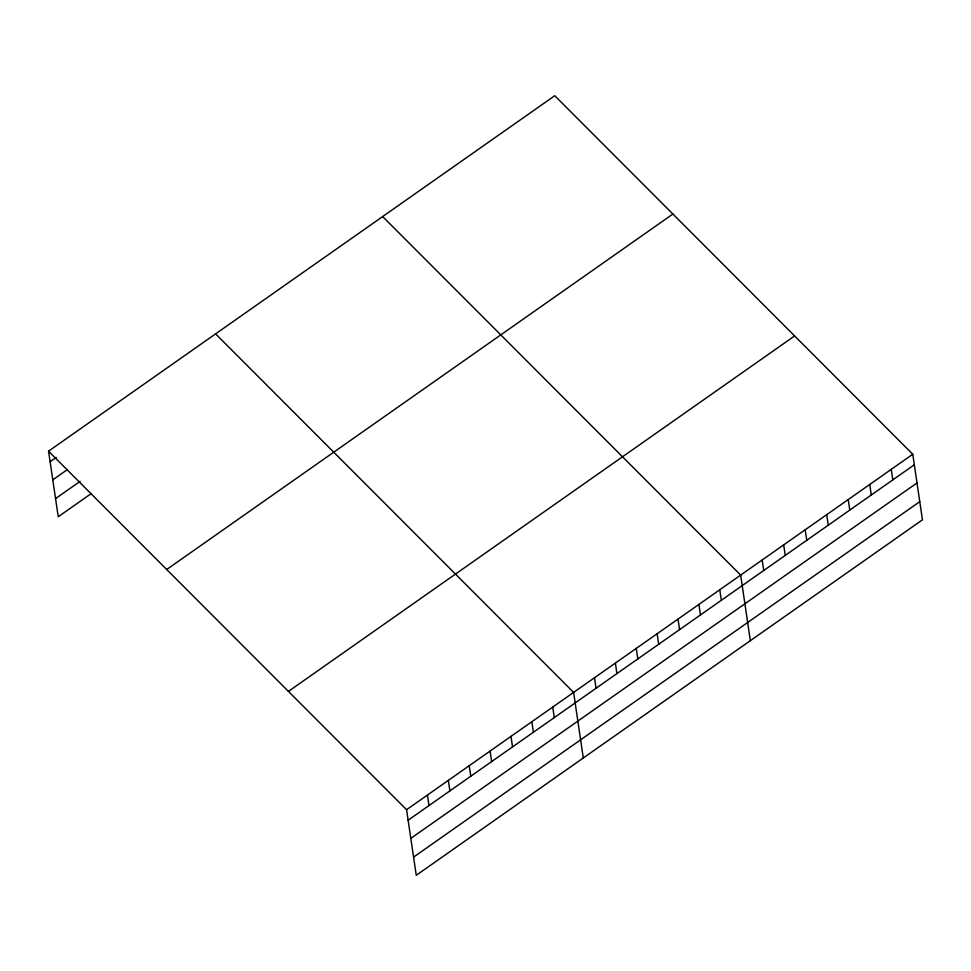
<?xml version="1.0" encoding="UTF-8"?>
<svg xmlns="http://www.w3.org/2000/svg" width="971" height="971" viewBox="0 0 971 971"><rect width="100%" height="100%" fill="white"/><g stroke="black" fill="none" stroke-linecap="round" stroke-linejoin="round"><path stroke-width="1.46" d="M48.55 451.175L554.744 95.716L912.764 454.246L922.45 519.825L416.256 875.284L406.57 809.705L48.55 451.175L58.236 516.754L91.395 493.462M50.104 461.698L56.245 457.39M52.786 479.868L67.521 469.515M55.553 498.584L80.12 481.337M166.696 569.492L672.891 214.033M288.423 691.388L794.618 335.93M406.57 809.705L912.764 454.246M408.123 820.228L914.318 464.769M410.806 838.398L917 482.939M413.573 857.114L919.768 501.655M382.647 216.569L740.655 575.099L750.34 640.678M215.598 333.878L573.618 692.408L583.292 757.987M891.257 469.357L892.81 479.88M869.737 484.456L871.29 494.992M848.229 499.567L849.783 510.091M826.709 514.679L828.263 525.202M805.202 529.778L806.755 540.313M783.682 544.889L785.236 555.412M762.174 560L763.728 570.523M719.778 589.761L721.332 600.296M698.902 604.423L700.455 614.959M678.013 619.085L679.566 629.621M657.136 633.76L658.69 644.283M636.26 648.422L637.813 658.945M615.371 663.084L616.925 673.607M594.495 677.746L596.048 688.269M552.73 707.07L554.283 717.593M531.853 721.732L533.407 732.255M510.977 736.394L512.53 746.917M490.088 751.056L491.642 761.58M469.211 765.718L470.765 776.242M448.335 780.381L449.889 790.904M427.446 795.043L429 805.566"/></g></svg>
